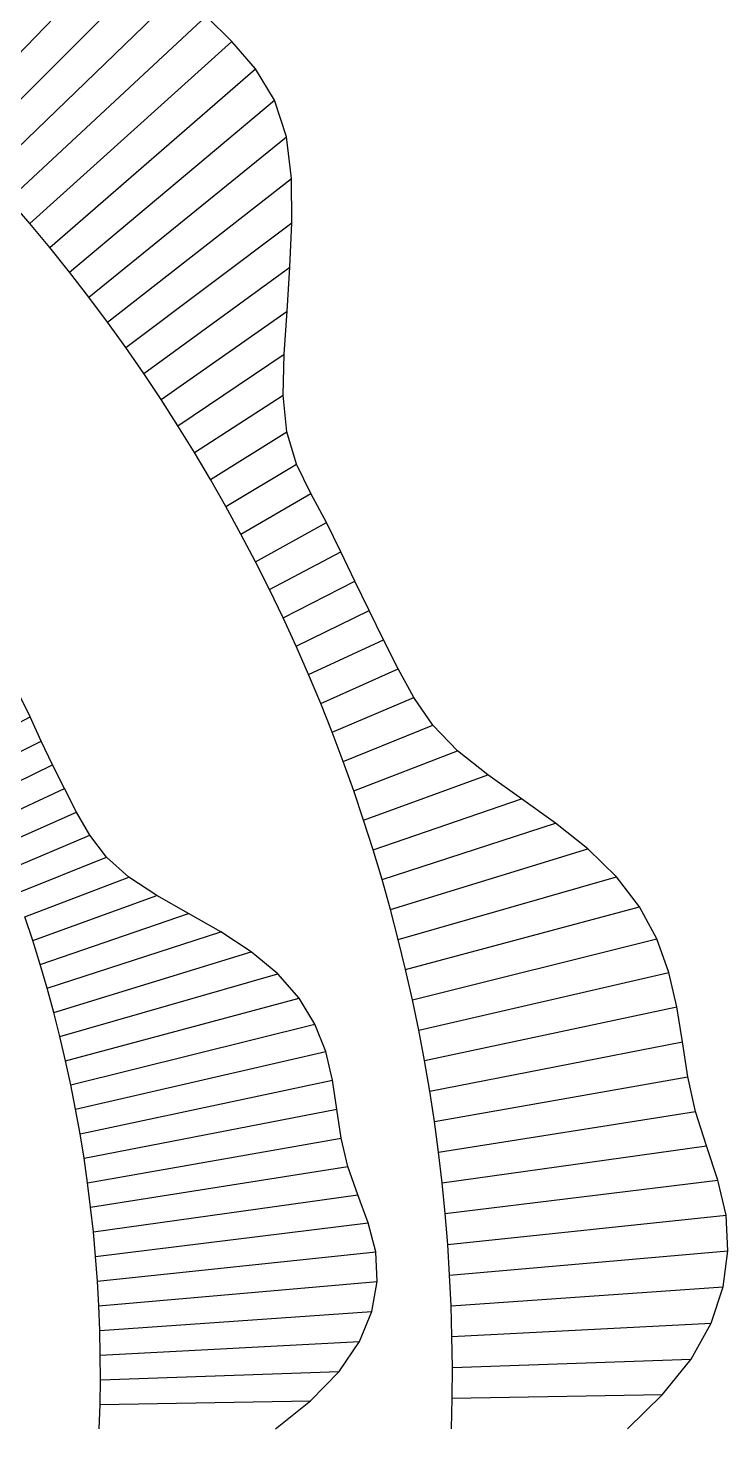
# Model space of a CAD drawing. Header units: metres. Extents: x -31.2 to 28.9, y -27.4 to 29.9.
# Drawn here: x 18.99 to 28.93, y 0 to 19.89 of the extents above; entities that cross this region are included whole.
import ezdxf

# ---------------------------------------------------------------- set-up
doc = ezdxf.new("R2010")
doc.units = ezdxf.units.M
for name, color, linetype in [('Fill', 3, 'Continuous'), ('Inner', 2, 'Continuous'), ('Outer', 1, 'Continuous')]:
    doc.layers.add(name, color=color, linetype=linetype)

msp = doc.modelspace()

# ---------------------------------------------------------------- linework, layer by layer
at = {"layer": 'Fill'}
for p, q in [((17.81, 18.443), (20.385, 21.109)), ((18.12, 18.12), (20.764, 20.764)), ((18.423, 17.791), (21.142, 20.416)), ((18.721, 17.457), (21.516, 20.064)), ((19.012, 17.119), (21.881, 19.702)), ((19.298, 16.775), (22.217, 19.313)), ((19.577, 16.427), (22.487, 18.868)), ((19.85, 16.074), (22.657, 18.347)), ((20.116, 15.716), (22.727, 17.756)), ((20.376, 15.355), (22.731, 17.129)), ((20.63, 14.989), (22.705, 16.496)), ((20.877, 14.618), (22.666, 15.871)), ((21.117, 14.244), (22.625, 15.261)), ((21.351, 13.866), (22.609, 14.682)), ((21.578, 13.484), (22.66, 14.16)), ((21.798, 13.098), (22.801, 13.7)), ((22.011, 12.708), (23.005, 13.282)), ((22.218, 12.316), (23.225, 12.874)), ((22.417, 11.919), (23.43, 12.458)), ((22.609, 11.52), (23.627, 12.038)), ((22.794, 11.118), (23.829, 11.622)), ((22.972, 10.712), (24.036, 11.208)), ((23.143, 10.304), (24.244, 10.794)), ((23.307, 9.893), (24.465, 10.385)), ((18.002, 9.572), (19.016, 10.111)), ((23.463, 9.48), (24.737, 9.994)), ((18.154, 9.25), (19.172, 9.768)), ((23.612, 9.064), (25.087, 9.63)), ((18.3, 8.926), (19.335, 9.43)), ((23.753, 8.646), (25.515, 9.287)), ((18.441, 8.599), (19.505, 9.095)), ((18.575, 8.27), (19.676, 8.76)), ((23.887, 8.225), (25.992, 8.95)), ((24.014, 7.803), (26.478, 8.603)), ((18.704, 7.939), (19.863, 8.431)), ((24.133, 7.378), (26.938, 8.236)), ((18.827, 7.607), (20.101, 8.121)), ((18.944, 7.272), (20.419, 7.838)), ((24.245, 6.952), (27.341, 7.84)), ((19.055, 6.935), (20.817, 7.577)), ((24.349, 6.524), (27.668, 7.414)), ((19.16, 6.597), (21.264, 7.322)), ((19.259, 6.258), (21.723, 7.058)), ((19.352, 5.916), (22.156, 6.774)), ((24.446, 6.095), (27.913, 6.96)), ((19.439, 5.574), (22.535, 6.462)), ((24.535, 5.664), (28.086, 6.484)), ((19.52, 5.23), (22.838, 6.119)), ((24.617, 5.232), (28.201, 5.994)), ((19.595, 4.885), (23.062, 5.75)), ((24.691, 4.799), (28.281, 5.497)), ((19.663, 4.54), (23.214, 5.359)), ((24.757, 4.365), (28.357, 5)), ((19.726, 4.193), (23.311, 4.955)), ((19.783, 3.845), (23.373, 4.543)), ((24.816, 3.93), (28.466, 4.509)), ((19.833, 3.497), (23.433, 4.132)), ((24.867, 3.495), (28.619, 4.022)), ((19.877, 3.148), (23.528, 3.726)), ((24.91, 3.059), (28.782, 3.534)), ((19.915, 2.799), (23.668, 3.326)), ((24.946, 2.622), (28.898, 3.037)), ((19.947, 2.449), (23.819, 2.925)), ((19.973, 2.099), (23.925, 2.515)), ((24.974, 2.185), (28.925, 2.531)), ((19.993, 1.749), (23.944, 2.095)), ((24.995, 1.748), (28.855, 2.018)), ((20.007, 1.399), (23.867, 1.669)), ((25.007, 1.311), (28.686, 1.503)), ((20.014, 1.049), (23.692, 1.242)), ((20.016, 0.699), (23.406, 0.817)), ((25.013, 0.873), (28.403, 0.992)), ((20.011, 0.349), (22.997, 0.401)), ((25.01, 0.437), (27.996, 0.489))]:
    msp.add_line(p, q, dxfattribs=at)
at = {"layer": 'Inner'}
for p, q in [((19.012, 17.119), (18.721, 17.457)), ((19.298, 16.775), (19.012, 17.119)), ((19.577, 16.427), (19.298, 16.775)), ((19.85, 16.074), (19.577, 16.427)), ((20.116, 15.716), (19.85, 16.074)), ((20.376, 15.355), (20.116, 15.716)), ((20.63, 14.989), (20.376, 15.355)), ((20.877, 14.618), (20.63, 14.989)), ((21.117, 14.244), (20.877, 14.618)), ((21.351, 13.866), (21.117, 14.244)), ((21.578, 13.484), (21.351, 13.866)), ((21.798, 13.098), (21.578, 13.484)), ((22.011, 12.708), (21.798, 13.098)), ((22.218, 12.316), (22.011, 12.708)), ((22.417, 11.919), (22.218, 12.316)), ((22.609, 11.52), (22.417, 11.919)), ((22.794, 11.118), (22.609, 11.52)), ((22.972, 10.712), (22.794, 11.118)), ((23.143, 10.304), (22.972, 10.712)), ((23.307, 9.893), (23.143, 10.304)), ((23.463, 9.48), (23.307, 9.893)), ((23.612, 9.064), (23.463, 9.48)), ((23.753, 8.646), (23.612, 9.064)), ((23.887, 8.225), (23.753, 8.646)), ((24.014, 7.803), (23.887, 8.225)), ((24.133, 7.378), (24.014, 7.803)), ((24.245, 6.952), (24.133, 7.378)), ((19.055, 6.935), (18.944, 7.272)), ((19.16, 6.597), (19.055, 6.935)), ((24.349, 6.524), (24.245, 6.952)), ((19.259, 6.258), (19.16, 6.597)), ((24.446, 6.095), (24.349, 6.524)), ((19.352, 5.916), (19.259, 6.258)), ((24.535, 5.664), (24.446, 6.095)), ((19.439, 5.574), (19.352, 5.916)), ((19.52, 5.23), (19.439, 5.574)), ((24.617, 5.232), (24.535, 5.664)), ((19.595, 4.885), (19.52, 5.23)), ((24.691, 4.799), (24.617, 5.232)), ((19.663, 4.54), (19.595, 4.885)), ((24.757, 4.365), (24.691, 4.799)), ((19.726, 4.193), (19.663, 4.54)), ((19.783, 3.845), (19.726, 4.193)), ((24.816, 3.93), (24.757, 4.365)), ((19.833, 3.497), (19.783, 3.845)), ((24.867, 3.495), (24.816, 3.93)), ((19.877, 3.148), (19.833, 3.497)), ((24.91, 3.059), (24.867, 3.495)), ((19.915, 2.799), (19.877, 3.148)), ((24.946, 2.622), (24.91, 3.059)), ((19.947, 2.449), (19.915, 2.799)), ((24.974, 2.185), (24.946, 2.622)), ((19.973, 2.099), (19.947, 2.449)), ((19.993, 1.749), (19.973, 2.099)), ((24.995, 1.748), (24.974, 2.185)), ((20.007, 1.399), (19.993, 1.749)), ((25.007, 1.311), (24.995, 1.748)), ((20.014, 1.049), (20.007, 1.399)), ((25.013, 0.873), (25.007, 1.311)), ((20.016, 0.699), (20.014, 1.049)), ((25.01, 0.437), (25.013, 0.873)), ((20.011, 0.349), (20.016, 0.699)), ((25, 0), (25.01, 0.437)), ((20, 0), (20.011, 0.349))]:
    msp.add_line(p, q, dxfattribs=at)
at = {"layer": 'Outer'}
for p, q in [((21.881, 19.702), (21.516, 20.064)), ((22.217, 19.313), (21.881, 19.702)), ((22.487, 18.868), (22.217, 19.313)), ((22.657, 18.347), (22.487, 18.868)), ((22.727, 17.756), (22.657, 18.347)), ((22.731, 17.129), (22.727, 17.756)), ((22.705, 16.496), (22.731, 17.129)), ((22.666, 15.871), (22.705, 16.496)), ((22.625, 15.261), (22.666, 15.871)), ((22.609, 14.682), (22.625, 15.261)), ((22.66, 14.16), (22.609, 14.682)), ((22.801, 13.7), (22.66, 14.16)), ((23.005, 13.282), (22.801, 13.7)), ((23.225, 12.874), (23.005, 13.282)), ((23.43, 12.458), (23.225, 12.874)), ((23.627, 12.038), (23.43, 12.458)), ((23.829, 11.622), (23.627, 12.038)), ((24.036, 11.208), (23.829, 11.622)), ((24.244, 10.794), (24.036, 11.208)), ((24.465, 10.385), (24.244, 10.794)), ((19.016, 10.111), (18.852, 10.45)), ((24.737, 9.994), (24.465, 10.385)), ((19.172, 9.768), (19.016, 10.111)), ((25.087, 9.63), (24.737, 9.994)), ((19.335, 9.43), (19.172, 9.768)), ((25.515, 9.287), (25.087, 9.63)), ((19.505, 9.095), (19.335, 9.43)), ((25.992, 8.95), (25.515, 9.287)), ((19.676, 8.76), (19.505, 9.095)), ((19.863, 8.431), (19.676, 8.76)), ((26.478, 8.603), (25.992, 8.95)), ((26.938, 8.236), (26.478, 8.603)), ((20.101, 8.121), (19.863, 8.431)), ((27.341, 7.84), (26.938, 8.236)), ((20.419, 7.838), (20.101, 8.121)), ((20.817, 7.577), (20.419, 7.838)), ((27.668, 7.414), (27.341, 7.84)), ((21.264, 7.322), (20.817, 7.577)), ((27.913, 6.96), (27.668, 7.414)), ((21.723, 7.058), (21.264, 7.322)), ((22.156, 6.774), (21.723, 7.058)), ((22.535, 6.462), (22.156, 6.774)), ((28.086, 6.484), (27.913, 6.96)), ((22.838, 6.119), (22.535, 6.462)), ((28.201, 5.994), (28.086, 6.484)), ((23.062, 5.75), (22.838, 6.119)), ((28.281, 5.497), (28.201, 5.994)), ((23.214, 5.359), (23.062, 5.75)), ((28.357, 5), (28.281, 5.497)), ((23.311, 4.955), (23.214, 5.359)), ((28.466, 4.509), (28.357, 5)), ((23.373, 4.543), (23.311, 4.955)), ((23.433, 4.132), (23.373, 4.543)), ((28.619, 4.022), (28.466, 4.509)), ((23.528, 3.726), (23.433, 4.132)), ((28.782, 3.534), (28.619, 4.022)), ((23.668, 3.326), (23.528, 3.726)), ((28.898, 3.037), (28.782, 3.534)), ((23.819, 2.925), (23.668, 3.326)), ((28.925, 2.531), (28.898, 3.037)), ((23.925, 2.515), (23.819, 2.925)), ((23.944, 2.095), (23.925, 2.515)), ((28.855, 2.018), (28.925, 2.531)), ((23.867, 1.669), (23.944, 2.095)), ((28.686, 1.503), (28.855, 2.018)), ((23.692, 1.242), (23.867, 1.669)), ((28.403, 0.992), (28.686, 1.503)), ((23.406, 0.817), (23.692, 1.242)), ((22.997, 0.401), (23.406, 0.817)), ((27.996, 0.489), (28.403, 0.992)), ((22.5, 0), (22.997, 0.401)), ((27.5, 0), (27.996, 0.489))]:
    msp.add_line(p, q, dxfattribs=at)

doc.saveas('drawing.dxf')
